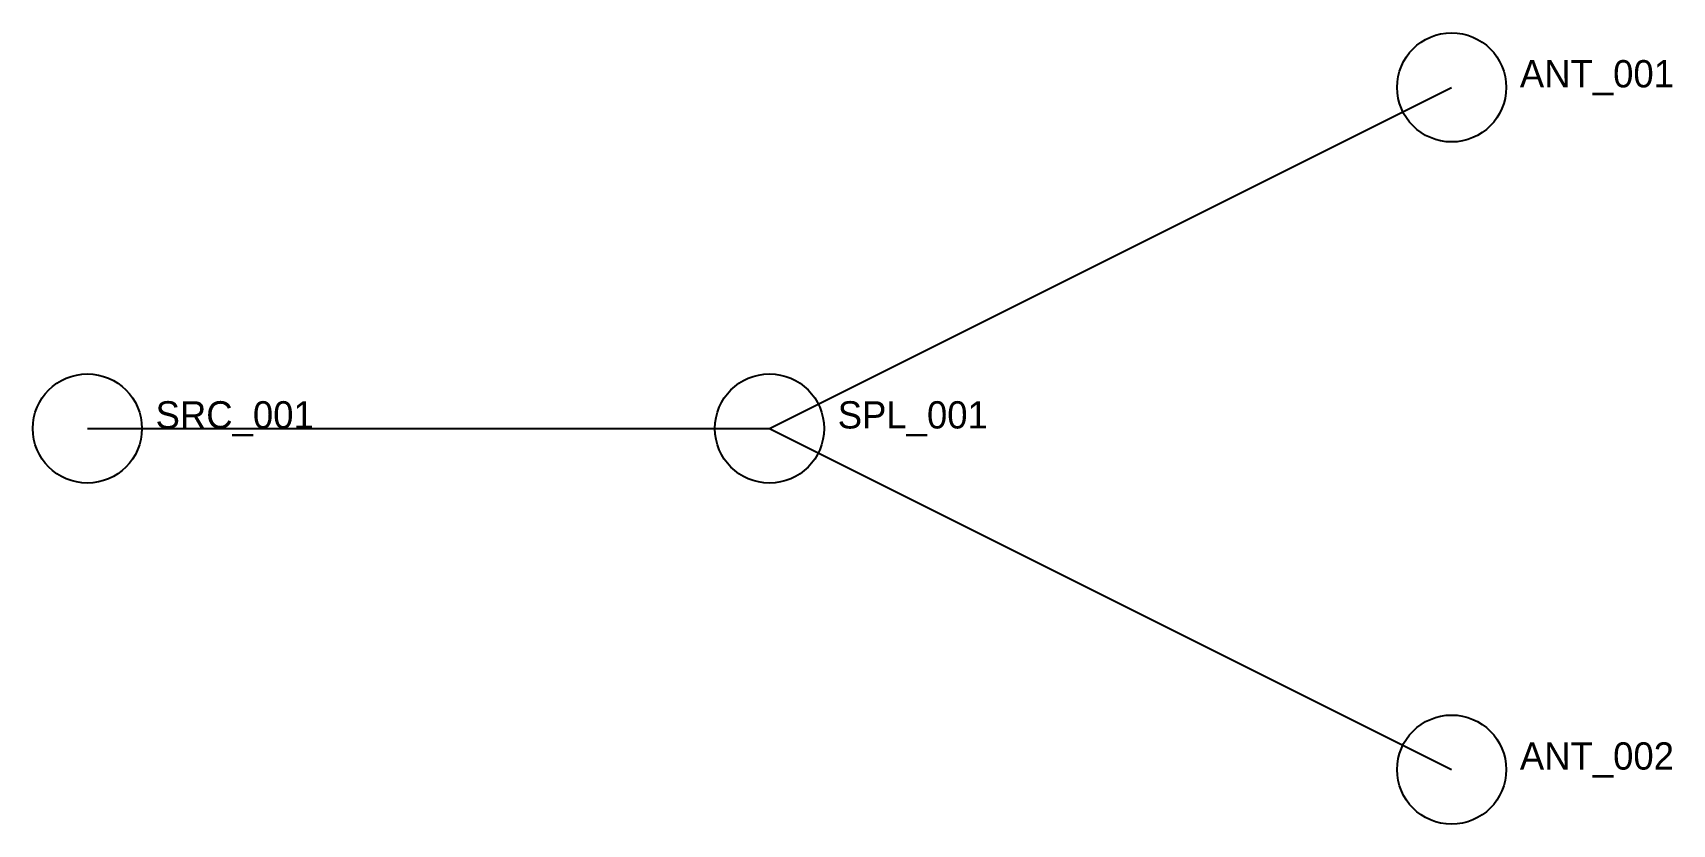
# Model space of a CAD drawing. Extents: x 42 to 282, y -8 to 108.
import ezdxf

# ---------------------------------------------------------------- set-up
doc = ezdxf.new("R2010")
doc.units = 0
doc.layers.add('CABLE', color=3, linetype='CONTINUOUS')
doc.layers.add('DEVICE', color=1, linetype='CONTINUOUS')

msp = doc.modelspace()

# ---------------------------------------------------------------- linework, layer by layer
at = {"layer": 'CABLE'}
for p, q in [((150, 50), (250, 100)), ((50, 50), (150, 50)), ((150, 50), (250, 0))]:
    msp.add_line(p, q, dxfattribs=at)
at = {"layer": 'DEVICE'}
for centre in [(250, 100), (50, 50), (150, 50), (250, 0)]:
    msp.add_circle(centre, 8, dxfattribs=at)

# ---------------------------------------------------------------- texts
for s, p in [('ANT_001', (260, 100)), ('SRC_001', (60, 50)), ('SPL_001', (160, 50)), ('ANT_002', (260, 0))]:
    msp.add_text(s, height=4, dxfattribs=at).set_placement(p)

doc.saveas('drawing.dxf')
